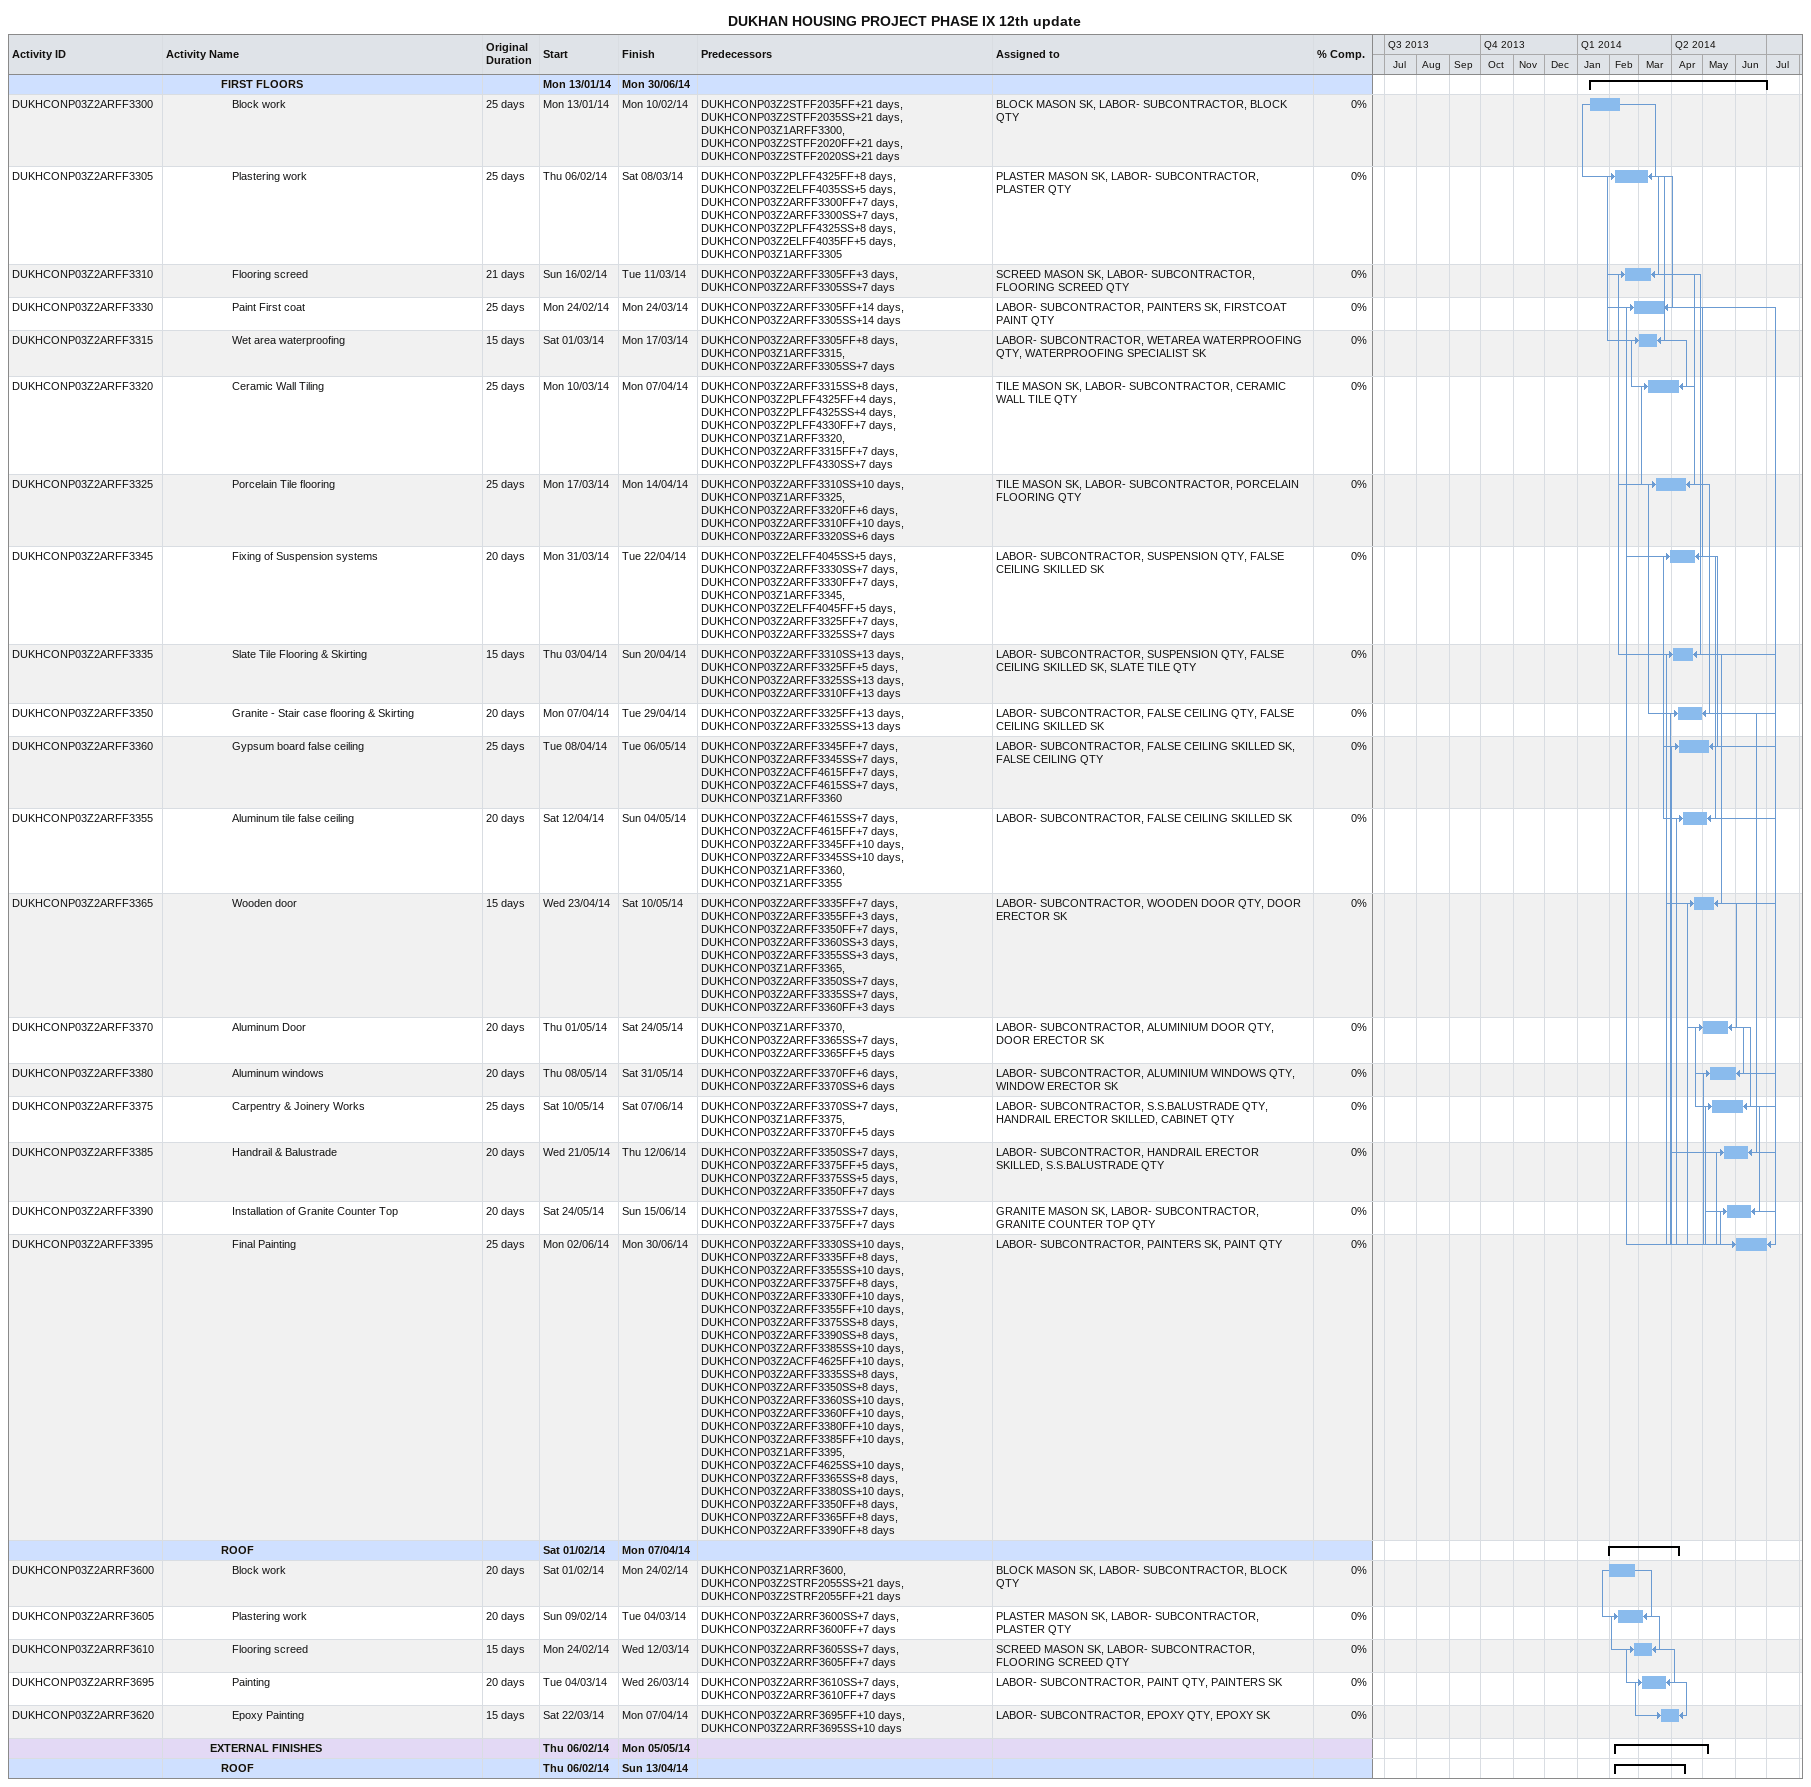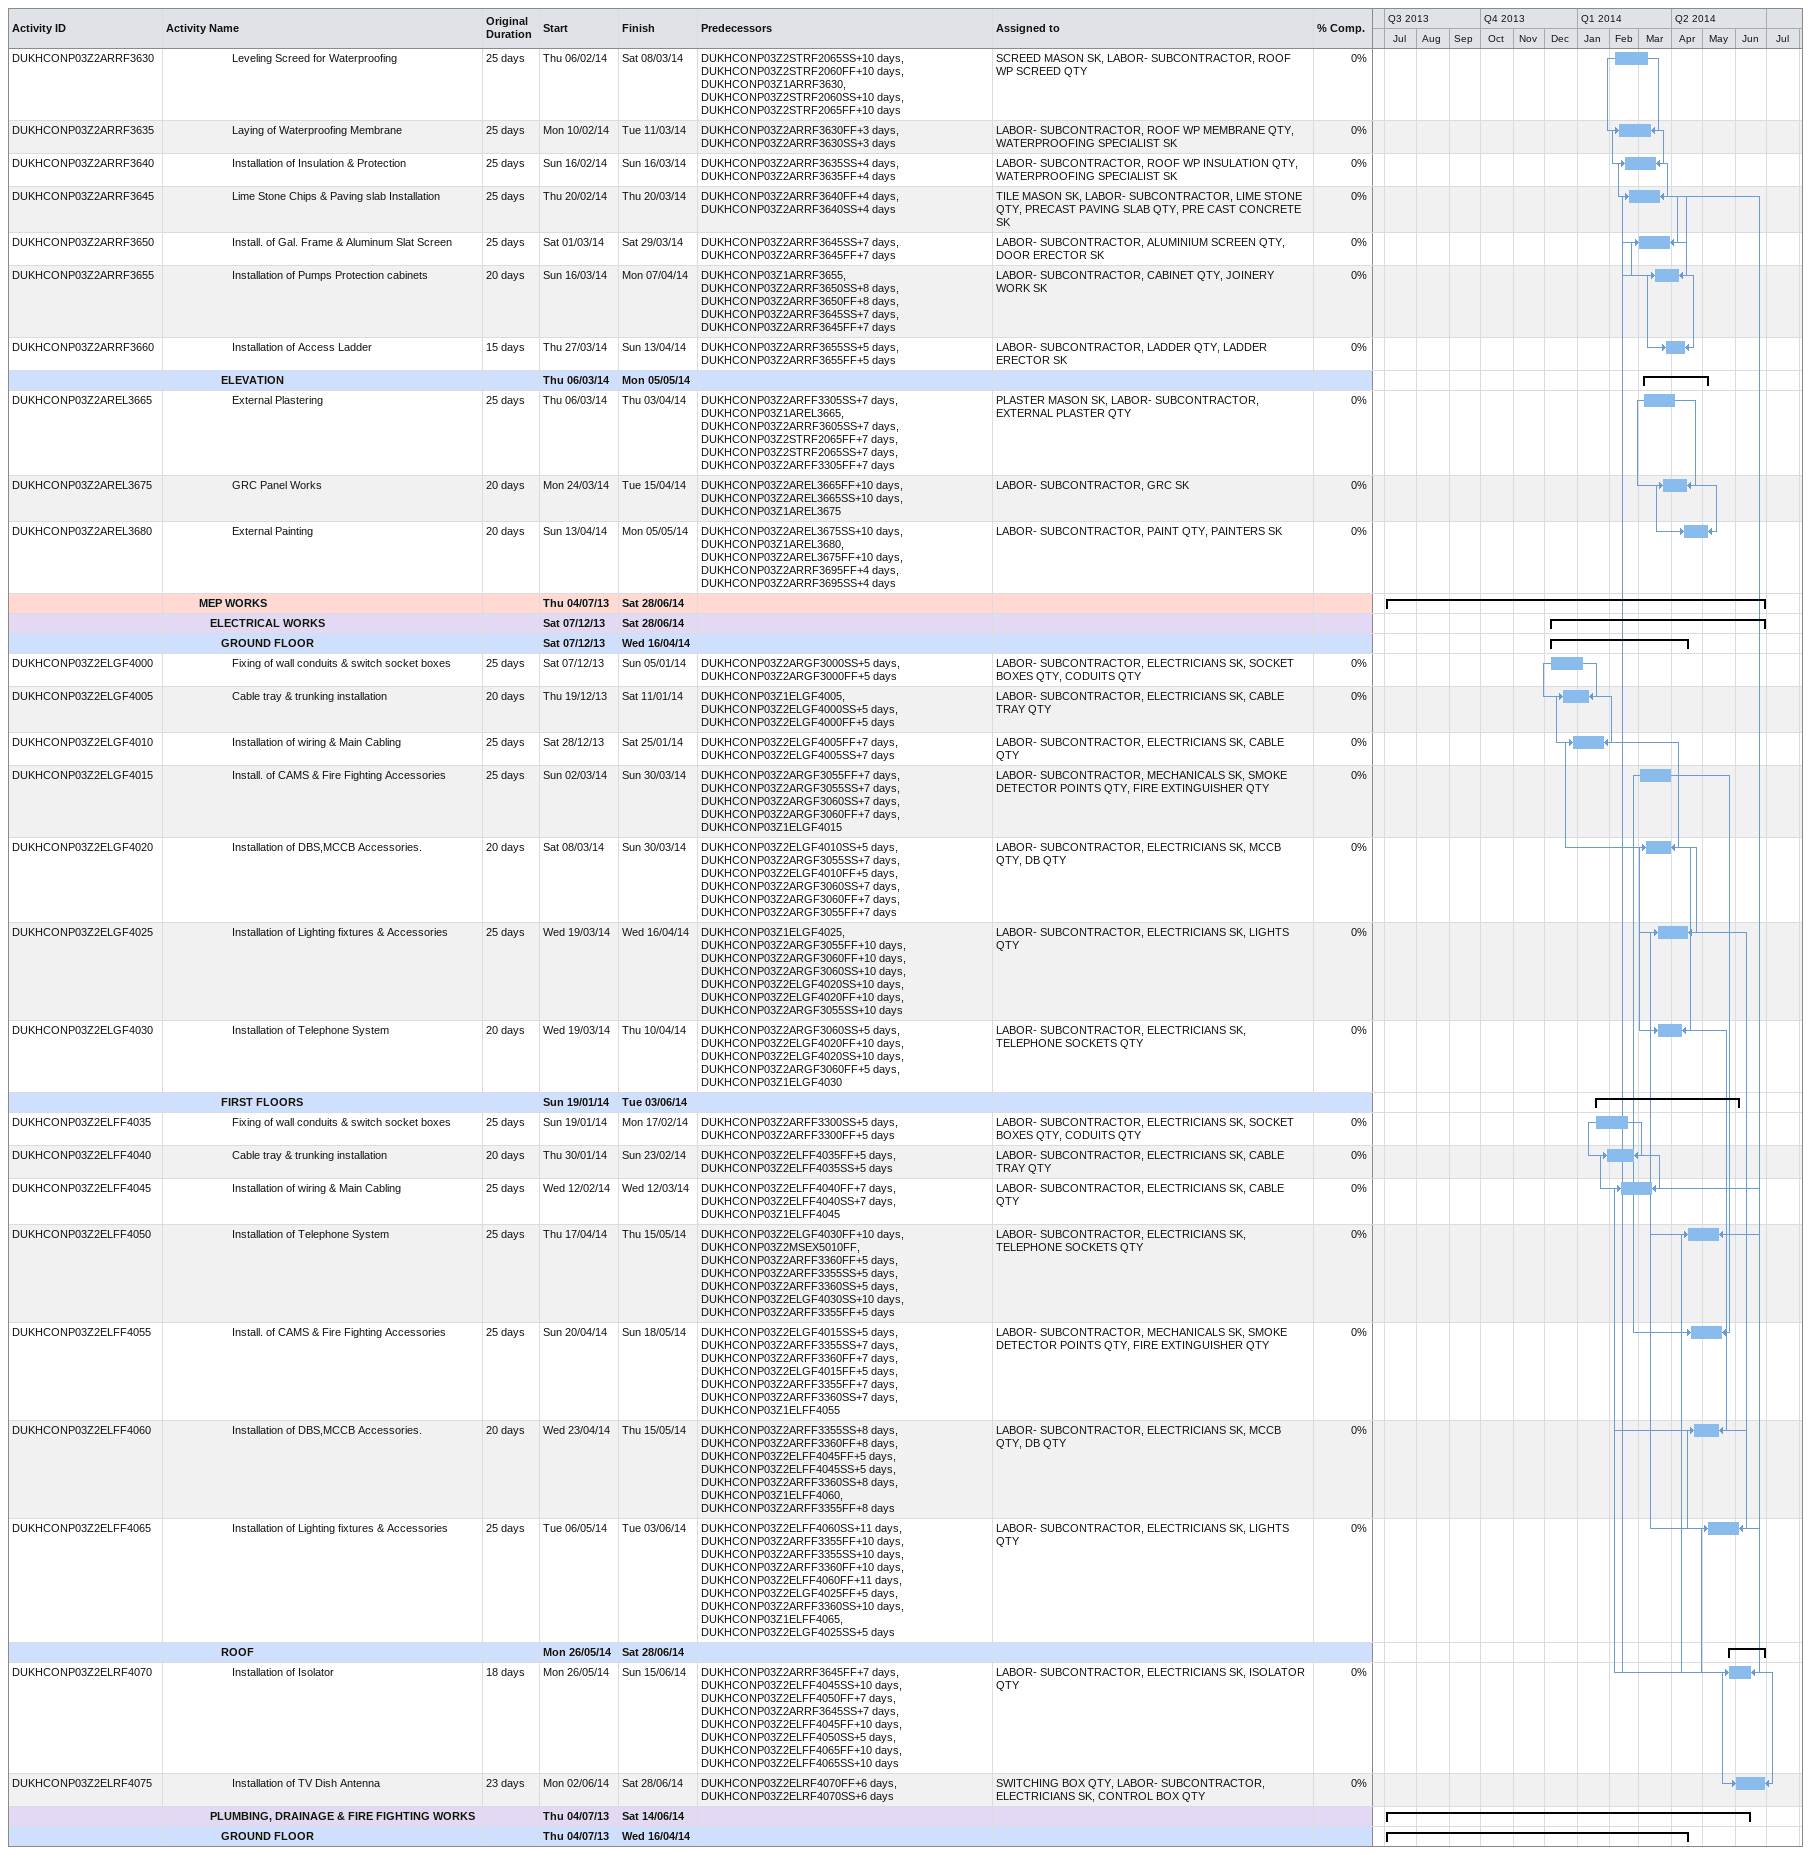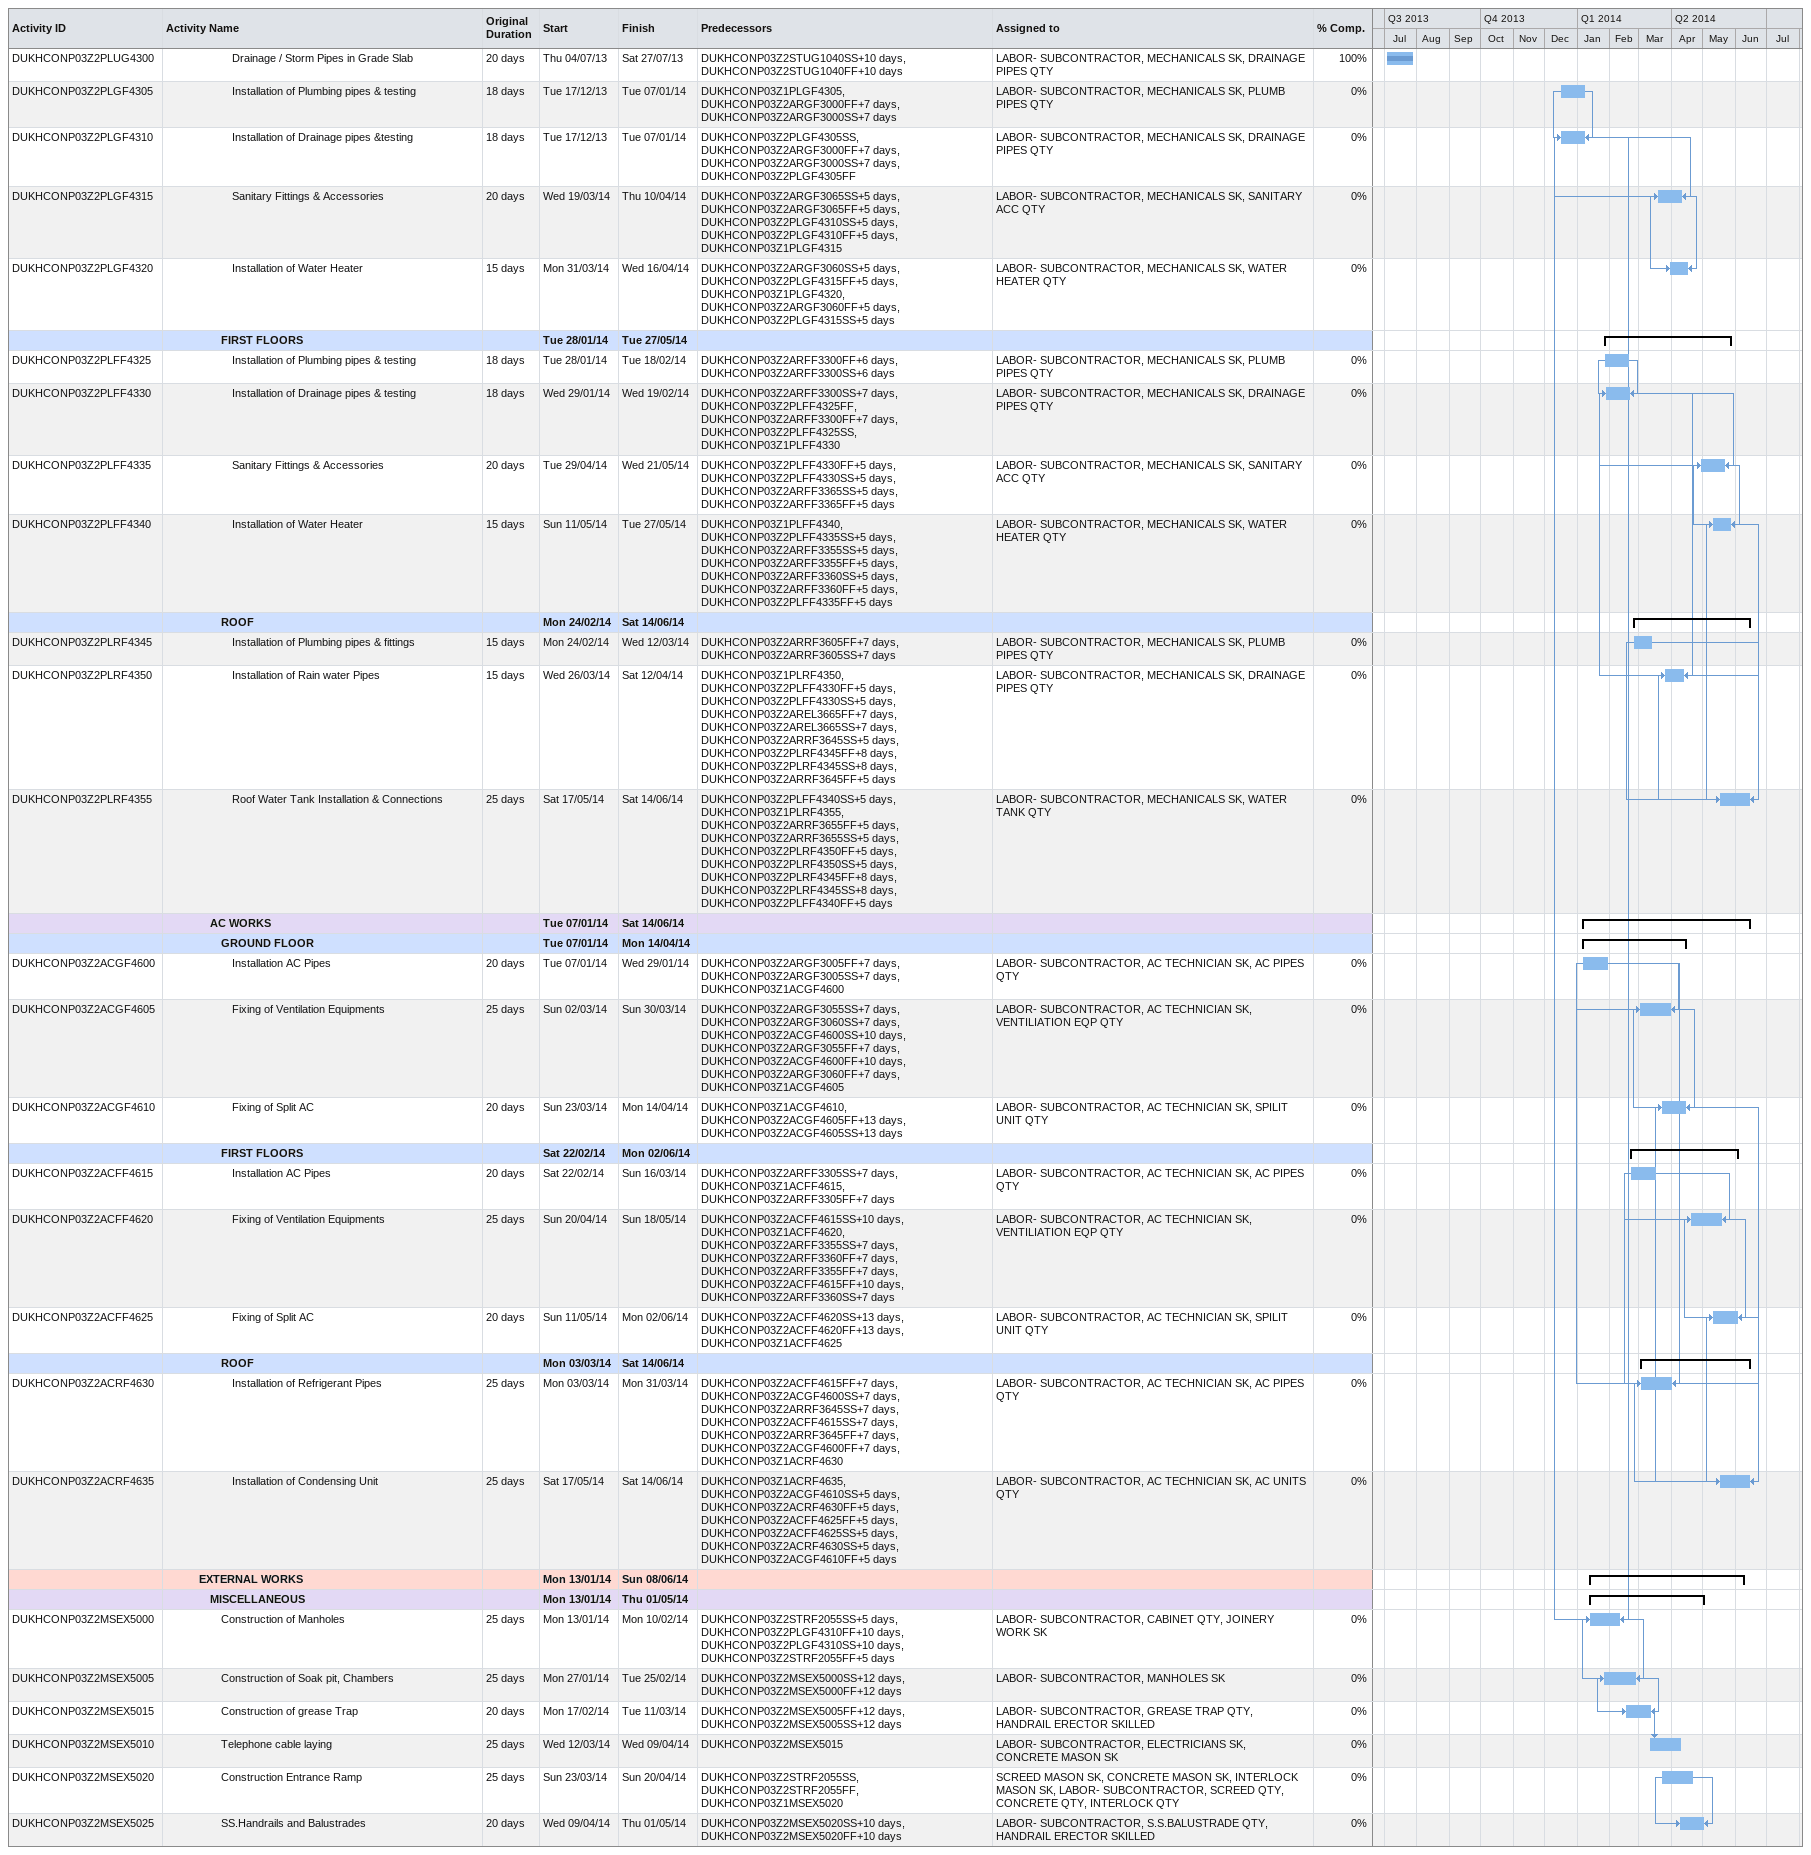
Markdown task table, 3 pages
DUKHAN HOUSING PROJECT PHASE IX 12th update

| ID | Level | Task | Original duration | Start | Finish | Predecessors | Resources | % complete |
|---|---|---|---|---|---|---|---|---|
|  | 6 | **FIRST FLOORS** |  | 2014-01-13 | 2014-06-30 |  |  |  |
| DUKHCONP03Z2ARFF3300 | 7 | Block work | 25d | 2014-01-13 | 2014-02-10 | DUKHCONP03Z2STFF2035FF+21d, DUKHCONP03Z2STFF2035SS+21d, DUKHCONP03Z1ARFF3300, DUKHCONP03Z2STFF2020FF+21d, DUKHCONP03Z2STFF2020SS+21d | BLOCK MASON SK, LABOR- SUBCONTRACTOR, BLOCK QTY | 0 |
| DUKHCONP03Z2ARFF3305 | 7 | Plastering work | 25d | 2014-02-06 | 2014-03-08 | DUKHCONP03Z2PLFF4325FF+8d, DUKHCONP03Z2ELFF4035SS+5d, DUKHCONP03Z2ARFF3300FF+7d, DUKHCONP03Z2ARFF3300SS+7d, DUKHCONP03Z2PLFF4325SS+8d, DUKHCONP03Z2ELFF4035FF+5d, DUKHCONP03Z1ARFF3305 | PLASTER MASON SK, LABOR- SUBCONTRACTOR, PLASTER QTY | 0 |
| DUKHCONP03Z2ARFF3310 | 7 | Flooring screed | 21d | 2014-02-16 | 2014-03-11 | DUKHCONP03Z2ARFF3305FF+3d, DUKHCONP03Z2ARFF3305SS+7d | SCREED MASON SK, LABOR- SUBCONTRACTOR, FLOORING SCREED QTY | 0 |
| DUKHCONP03Z2ARFF3330 | 7 | Paint First coat | 25d | 2014-02-24 | 2014-03-24 | DUKHCONP03Z2ARFF3305FF+14d, DUKHCONP03Z2ARFF3305SS+14d | LABOR- SUBCONTRACTOR, PAINTERS SK, FIRSTCOAT PAINT QTY | 0 |
| DUKHCONP03Z2ARFF3315 | 7 | Wet area waterproofing | 15d | 2014-03-01 | 2014-03-17 | DUKHCONP03Z2ARFF3305FF+8d, DUKHCONP03Z1ARFF3315, DUKHCONP03Z2ARFF3305SS+7d | LABOR- SUBCONTRACTOR, WETAREA WATERPROOFING QTY, WATERPROOFING SPECIALIST SK | 0 |
| DUKHCONP03Z2ARFF3320 | 7 | Ceramic Wall Tiling | 25d | 2014-03-10 | 2014-04-07 | DUKHCONP03Z2ARFF3315SS+8d, DUKHCONP03Z2PLFF4325FF+4d, DUKHCONP03Z2PLFF4325SS+4d, DUKHCONP03Z2PLFF4330FF+7d, DUKHCONP03Z1ARFF3320, DUKHCONP03Z2ARFF3315FF+7d, DUKHCONP03Z2PLFF4330SS+7d | TILE MASON SK, LABOR- SUBCONTRACTOR, CERAMIC WALL TILE QTY | 0 |
| DUKHCONP03Z2ARFF3325 | 7 | Porcelain Tile flooring | 25d | 2014-03-17 | 2014-04-14 | DUKHCONP03Z2ARFF3310SS+10d, DUKHCONP03Z1ARFF3325, DUKHCONP03Z2ARFF3320FF+6d, DUKHCONP03Z2ARFF3310FF+10d, DUKHCONP03Z2ARFF3320SS+6d | TILE MASON SK, LABOR- SUBCONTRACTOR, PORCELAIN FLOORING QTY | 0 |
| DUKHCONP03Z2ARFF3345 | 7 | Fixing of Suspension systems | 20d | 2014-03-31 | 2014-04-22 | DUKHCONP03Z2ELFF4045SS+5d, DUKHCONP03Z2ARFF3330SS+7d, DUKHCONP03Z2ARFF3330FF+7d, DUKHCONP03Z1ARFF3345, DUKHCONP03Z2ELFF4045FF+5d, DUKHCONP03Z2ARFF3325FF+7d, DUKHCONP03Z2ARFF3325SS+7d | LABOR- SUBCONTRACTOR, SUSPENSION QTY, FALSE CEILING SKILLED SK | 0 |
| DUKHCONP03Z2ARFF3335 | 7 | Slate Tile Flooring & Skirting | 15d | 2014-04-03 | 2014-04-20 | DUKHCONP03Z2ARFF3310SS+13d, DUKHCONP03Z2ARFF3325FF+5d, DUKHCONP03Z2ARFF3325SS+13d, DUKHCONP03Z2ARFF3310FF+13d | LABOR- SUBCONTRACTOR, SUSPENSION QTY, FALSE CEILING SKILLED SK, SLATE TILE QTY | 0 |
| DUKHCONP03Z2ARFF3350 | 7 | Granite - Stair case flooring & Skirting | 20d | 2014-04-07 | 2014-04-29 | DUKHCONP03Z2ARFF3325FF+13d, DUKHCONP03Z2ARFF3325SS+13d | LABOR- SUBCONTRACTOR, FALSE CEILING QTY, FALSE CEILING SKILLED SK | 0 |
| DUKHCONP03Z2ARFF3360 | 7 | Gypsum board false ceiling | 25d | 2014-04-08 | 2014-05-06 | DUKHCONP03Z2ARFF3345FF+7d, DUKHCONP03Z2ARFF3345SS+7d, DUKHCONP03Z2ACFF4615FF+7d, DUKHCONP03Z2ACFF4615SS+7d, DUKHCONP03Z1ARFF3360 | LABOR- SUBCONTRACTOR, FALSE CEILING SKILLED SK, FALSE CEILING QTY | 0 |
| DUKHCONP03Z2ARFF3355 | 7 | Aluminum tile false ceiling | 20d | 2014-04-12 | 2014-05-04 | DUKHCONP03Z2ACFF4615SS+7d, DUKHCONP03Z2ACFF4615FF+7d, DUKHCONP03Z2ARFF3345FF+10d, DUKHCONP03Z2ARFF3345SS+10d, DUKHCONP03Z1ARFF3360, DUKHCONP03Z1ARFF3355 | LABOR- SUBCONTRACTOR, FALSE CEILING SKILLED SK | 0 |
| DUKHCONP03Z2ARFF3365 | 7 | Wooden door | 15d | 2014-04-23 | 2014-05-10 | DUKHCONP03Z2ARFF3335FF+7d, DUKHCONP03Z2ARFF3355FF+3d, DUKHCONP03Z2ARFF3350FF+7d, DUKHCONP03Z2ARFF3360SS+3d, DUKHCONP03Z2ARFF3355SS+3d, DUKHCONP03Z1ARFF3365, DUKHCONP03Z2ARFF3350SS+7d, DUKHCONP03Z2ARFF3335SS+7d, DUKHCONP03Z2ARFF3360FF+3d | LABOR- SUBCONTRACTOR, WOODEN DOOR QTY, DOOR ERECTOR SK | 0 |
| DUKHCONP03Z2ARFF3370 | 7 | Aluminum Door | 20d | 2014-05-01 | 2014-05-24 | DUKHCONP03Z1ARFF3370, DUKHCONP03Z2ARFF3365SS+7d, DUKHCONP03Z2ARFF3365FF+5d | LABOR- SUBCONTRACTOR, ALUMINIUM DOOR QTY, DOOR ERECTOR SK | 0 |
| DUKHCONP03Z2ARFF3380 | 7 | Aluminum windows | 20d | 2014-05-08 | 2014-05-31 | DUKHCONP03Z2ARFF3370FF+6d, DUKHCONP03Z2ARFF3370SS+6d | LABOR- SUBCONTRACTOR, ALUMINIUM WINDOWS QTY, WINDOW ERECTOR SK | 0 |
| DUKHCONP03Z2ARFF3375 | 7 | Carpentry & Joinery Works | 25d | 2014-05-10 | 2014-06-07 | DUKHCONP03Z2ARFF3370SS+7d, DUKHCONP03Z1ARFF3375, DUKHCONP03Z2ARFF3370FF+5d | LABOR- SUBCONTRACTOR, S.S.BALUSTRADE QTY, HANDRAIL ERECTOR SKILLED, CABINET QTY | 0 |
| DUKHCONP03Z2ARFF3385 | 7 | Handrail & Balustrade | 20d | 2014-05-21 | 2014-06-12 | DUKHCONP03Z2ARFF3350SS+7d, DUKHCONP03Z2ARFF3375FF+5d, DUKHCONP03Z2ARFF3375SS+5d, DUKHCONP03Z2ARFF3350FF+7d | LABOR- SUBCONTRACTOR, HANDRAIL ERECTOR SKILLED, S.S.BALUSTRADE QTY | 0 |
| DUKHCONP03Z2ARFF3390 | 7 | Installation of Granite Counter Top | 20d | 2014-05-24 | 2014-06-15 | DUKHCONP03Z2ARFF3375SS+7d, DUKHCONP03Z2ARFF3375FF+7d | GRANITE MASON SK, LABOR- SUBCONTRACTOR, GRANITE COUNTER TOP QTY | 0 |
| DUKHCONP03Z2ARFF3395 | 7 | Final Painting | 25d | 2014-06-02 | 2014-06-30 | DUKHCONP03Z2ARFF3330SS+10d, DUKHCONP03Z2ARFF3335FF+8d, DUKHCONP03Z2ARFF3355SS+10d, DUKHCONP03Z2ARFF3375FF+8d, DUKHCONP03Z2ARFF3330FF+10d, DUKHCONP03Z2ARFF3355FF+10d, DUKHCONP03Z2ARFF3375SS+8d, DUKHCONP03Z2ARFF3390SS+8d, DUKHCONP03Z2ARFF3385SS+10d, DUKHCONP03Z2ACFF4625FF+10d, DUKHCONP03Z2ARFF3335SS+8d, DUKHCONP03Z2ARFF3350SS+8d, DUKHCONP03Z2ARFF3360SS+10d, DUKHCONP03Z2ARFF3360FF+10d, DUKHCONP03Z2ARFF3380FF+10d, DUKHCONP03Z2ARFF3385FF+10d, DUKHCONP03Z1ARFF3395, DUKHCONP03Z2ACFF4625SS+10d, DUKHCONP03Z2ARFF3365SS+8d, DUKHCONP03Z2ARFF3380SS+10d, DUKHCONP03Z2ARFF3350FF+8d, DUKHCONP03Z2ARFF3365FF+8d, DUKHCONP03Z2ARFF3390FF+8d | LABOR- SUBCONTRACTOR, PAINTERS SK, PAINT QTY | 0 |
|  | 6 | **ROOF** |  | 2014-02-01 | 2014-04-07 |  |  |  |
| DUKHCONP03Z2ARRF3600 | 7 | Block work | 20d | 2014-02-01 | 2014-02-24 | DUKHCONP03Z1ARRF3600, DUKHCONP03Z2STRF2055SS+21d, DUKHCONP03Z2STRF2055FF+21d | BLOCK MASON SK, LABOR- SUBCONTRACTOR, BLOCK QTY | 0 |
| DUKHCONP03Z2ARRF3605 | 7 | Plastering work | 20d | 2014-02-09 | 2014-03-04 | DUKHCONP03Z2ARRF3600SS+7d, DUKHCONP03Z2ARRF3600FF+7d | PLASTER MASON SK, LABOR- SUBCONTRACTOR, PLASTER QTY | 0 |
| DUKHCONP03Z2ARRF3610 | 7 | Flooring screed | 15d | 2014-02-24 | 2014-03-12 | DUKHCONP03Z2ARRF3605SS+7d, DUKHCONP03Z2ARRF3605FF+7d | SCREED MASON SK, LABOR- SUBCONTRACTOR, FLOORING SCREED QTY | 0 |
| DUKHCONP03Z2ARRF3695 | 7 | Painting | 20d | 2014-03-04 | 2014-03-26 | DUKHCONP03Z2ARRF3610SS+7d, DUKHCONP03Z2ARRF3610FF+7d | LABOR- SUBCONTRACTOR, PAINT QTY, PAINTERS SK | 0 |
| DUKHCONP03Z2ARRF3620 | 7 | Epoxy Painting | 15d | 2014-03-22 | 2014-04-07 | DUKHCONP03Z2ARRF3695FF+10d, DUKHCONP03Z2ARRF3695SS+10d | LABOR- SUBCONTRACTOR, EPOXY QTY, EPOXY SK | 0 |
|  | 5 | **EXTERNAL FINISHES** |  | 2014-02-06 | 2014-05-05 |  |  |  |
|  | 6 | **ROOF** |  | 2014-02-06 | 2014-04-13 |  |  |  |
| DUKHCONP03Z2ARRF3630 | 7 | Leveling Screed for Waterproofing | 25d | 2014-02-06 | 2014-03-08 | DUKHCONP03Z2STRF2065SS+10d, DUKHCONP03Z2STRF2060FF+10d, DUKHCONP03Z1ARRF3630, DUKHCONP03Z2STRF2060SS+10d, DUKHCONP03Z2STRF2065FF+10d | SCREED MASON SK, LABOR- SUBCONTRACTOR, ROOF WP SCREED QTY | 0 |
| DUKHCONP03Z2ARRF3635 | 7 | Laying of Waterproofing Membrane | 25d | 2014-02-10 | 2014-03-11 | DUKHCONP03Z2ARRF3630FF+3d, DUKHCONP03Z2ARRF3630SS+3d | LABOR- SUBCONTRACTOR, ROOF WP MEMBRANE QTY, WATERPROOFING SPECIALIST SK | 0 |
| DUKHCONP03Z2ARRF3640 | 7 | Installation of Insulation & Protection | 25d | 2014-02-16 | 2014-03-16 | DUKHCONP03Z2ARRF3635SS+4d, DUKHCONP03Z2ARRF3635FF+4d | LABOR- SUBCONTRACTOR, ROOF WP INSULATION QTY, WATERPROOFING SPECIALIST SK | 0 |
| DUKHCONP03Z2ARRF3645 | 7 | Lime Stone Chips & Paving slab Installation | 25d | 2014-02-20 | 2014-03-20 | DUKHCONP03Z2ARRF3640FF+4d, DUKHCONP03Z2ARRF3640SS+4d | TILE MASON SK, LABOR- SUBCONTRACTOR, LIME STONE QTY, PRECAST PAVING SLAB QTY, PRE CAST CONCRETE SK | 0 |
| DUKHCONP03Z2ARRF3650 | 7 | Install. of Gal. Frame & Aluminum Slat Screen | 25d | 2014-03-01 | 2014-03-29 | DUKHCONP03Z2ARRF3645SS+7d, DUKHCONP03Z2ARRF3645FF+7d | LABOR- SUBCONTRACTOR, ALUMINIUM SCREEN QTY, DOOR ERECTOR SK | 0 |
| DUKHCONP03Z2ARRF3655 | 7 | Installation of Pumps Protection cabinets | 20d | 2014-03-16 | 2014-04-07 | DUKHCONP03Z1ARRF3655, DUKHCONP03Z2ARRF3650SS+8d, DUKHCONP03Z2ARRF3650FF+8d, DUKHCONP03Z2ARRF3645SS+7d, DUKHCONP03Z2ARRF3645FF+7d | LABOR- SUBCONTRACTOR, CABINET QTY, JOINERY WORK SK | 0 |
| DUKHCONP03Z2ARRF3660 | 7 | Installation of Access Ladder | 15d | 2014-03-27 | 2014-04-13 | DUKHCONP03Z2ARRF3655SS+5d, DUKHCONP03Z2ARRF3655FF+5d | LABOR- SUBCONTRACTOR, LADDER QTY, LADDER ERECTOR SK | 0 |
|  | 6 | **ELEVATION** |  | 2014-03-06 | 2014-05-05 |  |  |  |
| DUKHCONP03Z2AREL3665 | 7 | External Plastering | 25d | 2014-03-06 | 2014-04-03 | DUKHCONP03Z2ARFF3305SS+7d, DUKHCONP03Z1AREL3665, DUKHCONP03Z2ARRF3605SS+7d, DUKHCONP03Z2STRF2065FF+7d, DUKHCONP03Z2STRF2065SS+7d, DUKHCONP03Z2ARFF3305FF+7d | PLASTER MASON SK, LABOR- SUBCONTRACTOR, EXTERNAL PLASTER QTY | 0 |
| DUKHCONP03Z2AREL3675 | 7 | GRC Panel Works | 20d | 2014-03-24 | 2014-04-15 | DUKHCONP03Z2AREL3665FF+10d, DUKHCONP03Z2AREL3665SS+10d, DUKHCONP03Z1AREL3675 | LABOR- SUBCONTRACTOR, GRC SK | 0 |
| DUKHCONP03Z2AREL3680 | 7 | External Painting | 20d | 2014-04-13 | 2014-05-05 | DUKHCONP03Z2AREL3675SS+10d, DUKHCONP03Z1AREL3680, DUKHCONP03Z2AREL3675FF+10d, DUKHCONP03Z2ARRF3695FF+4d, DUKHCONP03Z2ARRF3695SS+4d | LABOR- SUBCONTRACTOR, PAINT QTY, PAINTERS SK | 0 |
|  | 4 | **MEP WORKS** |  | 2013-07-04 | 2014-06-28 |  |  |  |
|  | 5 | **ELECTRICAL WORKS** |  | 2013-12-07 | 2014-06-28 |  |  |  |
|  | 6 | **GROUND FLOOR** |  | 2013-12-07 | 2014-04-16 |  |  |  |
| DUKHCONP03Z2ELGF4000 | 7 | Fixing of wall conduits & switch socket boxes | 25d | 2013-12-07 | 2014-01-05 | DUKHCONP03Z2ARGF3000SS+5d, DUKHCONP03Z2ARGF3000FF+5d | LABOR- SUBCONTRACTOR, ELECTRICIANS SK, SOCKET BOXES QTY, CODUITS QTY | 0 |
| DUKHCONP03Z2ELGF4005 | 7 | Cable tray & trunking installation | 20d | 2013-12-19 | 2014-01-11 | DUKHCONP03Z1ELGF4005, DUKHCONP03Z2ELGF4000SS+5d, DUKHCONP03Z2ELGF4000FF+5d | LABOR- SUBCONTRACTOR, ELECTRICIANS SK, CABLE TRAY QTY | 0 |
| DUKHCONP03Z2ELGF4010 | 7 | Installation of wiring & Main Cabling | 25d | 2013-12-28 | 2014-01-25 | DUKHCONP03Z2ELGF4005FF+7d, DUKHCONP03Z2ELGF4005SS+7d | LABOR- SUBCONTRACTOR, ELECTRICIANS SK, CABLE QTY | 0 |
| DUKHCONP03Z2ELGF4015 | 7 | Install. of CAMS & Fire Fighting Accessories | 25d | 2014-03-02 | 2014-03-30 | DUKHCONP03Z2ARGF3055FF+7d, DUKHCONP03Z2ARGF3055SS+7d, DUKHCONP03Z2ARGF3060SS+7d, DUKHCONP03Z2ARGF3060FF+7d, DUKHCONP03Z1ELGF4015 | LABOR- SUBCONTRACTOR, MECHANICALS SK, SMOKE DETECTOR POINTS QTY, FIRE EXTINGUISHER QTY | 0 |
| DUKHCONP03Z2ELGF4020 | 7 | Installation of DBS,MCCB Accessories. | 20d | 2014-03-08 | 2014-03-30 | DUKHCONP03Z2ELGF4010SS+5d, DUKHCONP03Z2ARGF3055SS+7d, DUKHCONP03Z2ELGF4010FF+5d, DUKHCONP03Z2ARGF3060SS+7d, DUKHCONP03Z2ARGF3060FF+7d, DUKHCONP03Z2ARGF3055FF+7d | LABOR- SUBCONTRACTOR, ELECTRICIANS SK, MCCB QTY, DB QTY | 0 |
| DUKHCONP03Z2ELGF4025 | 7 | Installation of Lighting fixtures & Accessories | 25d | 2014-03-19 | 2014-04-16 | DUKHCONP03Z1ELGF4025, DUKHCONP03Z2ARGF3055FF+10d, DUKHCONP03Z2ARGF3060FF+10d, DUKHCONP03Z2ARGF3060SS+10d, DUKHCONP03Z2ELGF4020SS+10d, DUKHCONP03Z2ELGF4020FF+10d, DUKHCONP03Z2ARGF3055SS+10d | LABOR- SUBCONTRACTOR, ELECTRICIANS SK, LIGHTS QTY | 0 |
| DUKHCONP03Z2ELGF4030 | 7 | Installation of Telephone System | 20d | 2014-03-19 | 2014-04-10 | DUKHCONP03Z2ARGF3060SS+5d, DUKHCONP03Z2ELGF4020FF+10d, DUKHCONP03Z2ELGF4020SS+10d, DUKHCONP03Z2ARGF3060FF+5d, DUKHCONP03Z1ELGF4030 | LABOR- SUBCONTRACTOR, ELECTRICIANS SK, TELEPHONE SOCKETS QTY | 0 |
|  | 6 | **FIRST FLOORS** |  | 2014-01-19 | 2014-06-03 |  |  |  |
| DUKHCONP03Z2ELFF4035 | 7 | Fixing of wall conduits & switch socket boxes | 25d | 2014-01-19 | 2014-02-17 | DUKHCONP03Z2ARFF3300SS+5d, DUKHCONP03Z2ARFF3300FF+5d | LABOR- SUBCONTRACTOR, ELECTRICIANS SK, SOCKET BOXES QTY, CODUITS QTY | 0 |
| DUKHCONP03Z2ELFF4040 | 7 | Cable tray & trunking installation | 20d | 2014-01-30 | 2014-02-23 | DUKHCONP03Z2ELFF4035FF+5d, DUKHCONP03Z2ELFF4035SS+5d | LABOR- SUBCONTRACTOR, ELECTRICIANS SK, CABLE TRAY QTY | 0 |
| DUKHCONP03Z2ELFF4045 | 7 | Installation of wiring & Main Cabling | 25d | 2014-02-12 | 2014-03-12 | DUKHCONP03Z2ELFF4040FF+7d, DUKHCONP03Z2ELFF4040SS+7d, DUKHCONP03Z1ELFF4045 | LABOR- SUBCONTRACTOR, ELECTRICIANS SK, CABLE QTY | 0 |
| DUKHCONP03Z2ELFF4050 | 7 | Installation of Telephone System | 25d | 2014-04-17 | 2014-05-15 | DUKHCONP03Z2ELGF4030FF+10d, DUKHCONP03Z2MSEX5010FF, DUKHCONP03Z2ARFF3360FF+5d, DUKHCONP03Z2ARFF3355SS+5d, DUKHCONP03Z2ARFF3360SS+5d, DUKHCONP03Z2ELGF4030SS+10d, DUKHCONP03Z2ARFF3355FF+5d | LABOR- SUBCONTRACTOR, ELECTRICIANS SK, TELEPHONE SOCKETS QTY | 0 |
| DUKHCONP03Z2ELFF4055 | 7 | Install. of CAMS & Fire Fighting Accessories | 25d | 2014-04-20 | 2014-05-18 | DUKHCONP03Z2ELGF4015SS+5d, DUKHCONP03Z2ARFF3355SS+7d, DUKHCONP03Z2ARFF3360FF+7d, DUKHCONP03Z2ELGF4015FF+5d, DUKHCONP03Z2ARFF3355FF+7d, DUKHCONP03Z2ARFF3360SS+7d, DUKHCONP03Z1ELFF4055 | LABOR- SUBCONTRACTOR, MECHANICALS SK, SMOKE DETECTOR POINTS QTY, FIRE EXTINGUISHER QTY | 0 |
| DUKHCONP03Z2ELFF4060 | 7 | Installation of DBS,MCCB Accessories. | 20d | 2014-04-23 | 2014-05-15 | DUKHCONP03Z2ARFF3355SS+8d, DUKHCONP03Z2ARFF3360FF+8d, DUKHCONP03Z2ELFF4045FF+5d, DUKHCONP03Z2ELFF4045SS+5d, DUKHCONP03Z2ARFF3360SS+8d, DUKHCONP03Z1ELFF4060, DUKHCONP03Z2ARFF3355FF+8d | LABOR- SUBCONTRACTOR, ELECTRICIANS SK, MCCB QTY, DB QTY | 0 |
| DUKHCONP03Z2ELFF4065 | 7 | Installation of Lighting fixtures & Accessories | 25d | 2014-05-06 | 2014-06-03 | DUKHCONP03Z2ELFF4060SS+11d, DUKHCONP03Z2ARFF3355FF+10d, DUKHCONP03Z2ARFF3355SS+10d, DUKHCONP03Z2ARFF3360FF+10d, DUKHCONP03Z2ELFF4060FF+11d, DUKHCONP03Z2ELGF4025FF+5d, DUKHCONP03Z2ARFF3360SS+10d, DUKHCONP03Z1ELFF4065, DUKHCONP03Z2ELGF4025SS+5d | LABOR- SUBCONTRACTOR, ELECTRICIANS SK, LIGHTS QTY | 0 |
|  | 6 | **ROOF** |  | 2014-05-26 | 2014-06-28 |  |  |  |
| DUKHCONP03Z2ELRF4070 | 7 | Installation of Isolator | 18d | 2014-05-26 | 2014-06-15 | DUKHCONP03Z2ARRF3645FF+7d, DUKHCONP03Z2ELFF4045SS+10d, DUKHCONP03Z2ELFF4050FF+7d, DUKHCONP03Z2ARRF3645SS+7d, DUKHCONP03Z2ELFF4045FF+10d, DUKHCONP03Z2ELFF4050SS+5d, DUKHCONP03Z2ELFF4065FF+10d, DUKHCONP03Z2ELFF4065SS+10d | LABOR- SUBCONTRACTOR, ELECTRICIANS SK, ISOLATOR QTY | 0 |
| DUKHCONP03Z2ELRF4075 | 7 | Installation of TV Dish Antenna | 23d | 2014-06-02 | 2014-06-28 | DUKHCONP03Z2ELRF4070FF+6d, DUKHCONP03Z2ELRF4070SS+6d | SWITCHING BOX QTY, LABOR- SUBCONTRACTOR, ELECTRICIANS SK, CONTROL BOX QTY | 0 |
|  | 5 | **PLUMBING, DRAINAGE & FIRE FIGHTING WORKS** |  | 2013-07-04 | 2014-06-14 |  |  |  |
|  | 6 | **GROUND FLOOR** |  | 2013-07-04 | 2014-04-16 |  |  |  |
| DUKHCONP03Z2PLUG4300 | 7 | Drainage / Storm Pipes in Grade Slab | 20d | 2013-07-04 | 2013-07-27 | DUKHCONP03Z2STUG1040SS+10d, DUKHCONP03Z2STUG1040FF+10d | LABOR- SUBCONTRACTOR, MECHANICALS SK, DRAINAGE PIPES QTY | 100 |
| DUKHCONP03Z2PLGF4305 | 7 | Installation of Plumbing pipes & testing | 18d | 2013-12-17 | 2014-01-07 | DUKHCONP03Z1PLGF4305, DUKHCONP03Z2ARGF3000FF+7d, DUKHCONP03Z2ARGF3000SS+7d | LABOR- SUBCONTRACTOR, MECHANICALS SK, PLUMB PIPES QTY | 0 |
| DUKHCONP03Z2PLGF4310 | 7 | Installation of Drainage pipes &testing | 18d | 2013-12-17 | 2014-01-07 | DUKHCONP03Z2PLGF4305SS, DUKHCONP03Z2ARGF3000FF+7d, DUKHCONP03Z2ARGF3000SS+7d, DUKHCONP03Z2PLGF4305FF | LABOR- SUBCONTRACTOR, MECHANICALS SK, DRAINAGE PIPES QTY | 0 |
| DUKHCONP03Z2PLGF4315 | 7 | Sanitary Fittings & Accessories | 20d | 2014-03-19 | 2014-04-10 | DUKHCONP03Z2ARGF3065SS+5d, DUKHCONP03Z2ARGF3065FF+5d, DUKHCONP03Z2PLGF4310SS+5d, DUKHCONP03Z2PLGF4310FF+5d, DUKHCONP03Z1PLGF4315 | LABOR- SUBCONTRACTOR, MECHANICALS SK, SANITARY ACC QTY | 0 |
| DUKHCONP03Z2PLGF4320 | 7 | Installation of Water Heater | 15d | 2014-03-31 | 2014-04-16 | DUKHCONP03Z2ARGF3060SS+5d, DUKHCONP03Z2PLGF4315FF+5d, DUKHCONP03Z1PLGF4320, DUKHCONP03Z2ARGF3060FF+5d, DUKHCONP03Z2PLGF4315SS+5d | LABOR- SUBCONTRACTOR, MECHANICALS SK, WATER HEATER QTY | 0 |
|  | 6 | **FIRST FLOORS** |  | 2014-01-28 | 2014-05-27 |  |  |  |
| DUKHCONP03Z2PLFF4325 | 7 | Installation of Plumbing pipes & testing | 18d | 2014-01-28 | 2014-02-18 | DUKHCONP03Z2ARFF3300FF+6d, DUKHCONP03Z2ARFF3300SS+6d | LABOR- SUBCONTRACTOR, MECHANICALS SK, PLUMB PIPES QTY | 0 |
| DUKHCONP03Z2PLFF4330 | 7 | Installation of Drainage pipes & testing | 18d | 2014-01-29 | 2014-02-19 | DUKHCONP03Z2ARFF3300SS+7d, DUKHCONP03Z2PLFF4325FF, DUKHCONP03Z2ARFF3300FF+7d, DUKHCONP03Z2PLFF4325SS, DUKHCONP03Z1PLFF4330 | LABOR- SUBCONTRACTOR, MECHANICALS SK, DRAINAGE PIPES QTY | 0 |
| DUKHCONP03Z2PLFF4335 | 7 | Sanitary Fittings & Accessories | 20d | 2014-04-29 | 2014-05-21 | DUKHCONP03Z2PLFF4330FF+5d, DUKHCONP03Z2PLFF4330SS+5d, DUKHCONP03Z2ARFF3365SS+5d, DUKHCONP03Z2ARFF3365FF+5d | LABOR- SUBCONTRACTOR, MECHANICALS SK, SANITARY ACC QTY | 0 |
| DUKHCONP03Z2PLFF4340 | 7 | Installation of Water Heater | 15d | 2014-05-11 | 2014-05-27 | DUKHCONP03Z1PLFF4340, DUKHCONP03Z2PLFF4335SS+5d, DUKHCONP03Z2ARFF3355SS+5d, DUKHCONP03Z2ARFF3355FF+5d, DUKHCONP03Z2ARFF3360SS+5d, DUKHCONP03Z2ARFF3360FF+5d, DUKHCONP03Z2PLFF4335FF+5d | LABOR- SUBCONTRACTOR, MECHANICALS SK, WATER HEATER QTY | 0 |
|  | 6 | **ROOF** |  | 2014-02-24 | 2014-06-14 |  |  |  |
| DUKHCONP03Z2PLRF4345 | 7 | Installation of Plumbing pipes & fittings | 15d | 2014-02-24 | 2014-03-12 | DUKHCONP03Z2ARRF3605FF+7d, DUKHCONP03Z2ARRF3605SS+7d | LABOR- SUBCONTRACTOR, MECHANICALS SK, PLUMB PIPES QTY | 0 |
| DUKHCONP03Z2PLRF4350 | 7 | Installation of Rain water Pipes | 15d | 2014-03-26 | 2014-04-12 | DUKHCONP03Z1PLRF4350, DUKHCONP03Z2PLFF4330FF+5d, DUKHCONP03Z2PLFF4330SS+5d, DUKHCONP03Z2AREL3665FF+7d, DUKHCONP03Z2AREL3665SS+7d, DUKHCONP03Z2ARRF3645SS+5d, DUKHCONP03Z2PLRF4345FF+8d, DUKHCONP03Z2PLRF4345SS+8d, DUKHCONP03Z2ARRF3645FF+5d | LABOR- SUBCONTRACTOR, MECHANICALS SK, DRAINAGE PIPES QTY | 0 |
| DUKHCONP03Z2PLRF4355 | 7 | Roof Water Tank Installation & Connections | 25d | 2014-05-17 | 2014-06-14 | DUKHCONP03Z2PLFF4340SS+5d, DUKHCONP03Z1PLRF4355, DUKHCONP03Z2ARRF3655FF+5d, DUKHCONP03Z2ARRF3655SS+5d, DUKHCONP03Z2PLRF4350FF+5d, DUKHCONP03Z2PLRF4350SS+5d, DUKHCONP03Z2PLRF4345FF+8d, DUKHCONP03Z2PLRF4345SS+8d, DUKHCONP03Z2PLFF4340FF+5d | LABOR- SUBCONTRACTOR, MECHANICALS SK, WATER TANK QTY | 0 |
|  | 5 | **AC WORKS** |  | 2014-01-07 | 2014-06-14 |  |  |  |
|  | 6 | **GROUND FLOOR** |  | 2014-01-07 | 2014-04-14 |  |  |  |
| DUKHCONP03Z2ACGF4600 | 7 | Installation AC Pipes | 20d | 2014-01-07 | 2014-01-29 | DUKHCONP03Z2ARGF3005FF+7d, DUKHCONP03Z2ARGF3005SS+7d, DUKHCONP03Z1ACGF4600 | LABOR- SUBCONTRACTOR, AC TECHNICIAN SK, AC PIPES QTY | 0 |
| DUKHCONP03Z2ACGF4605 | 7 | Fixing of Ventilation Equipments | 25d | 2014-03-02 | 2014-03-30 | DUKHCONP03Z2ARGF3055SS+7d, DUKHCONP03Z2ARGF3060SS+7d, DUKHCONP03Z2ACGF4600SS+10d, DUKHCONP03Z2ARGF3055FF+7d, DUKHCONP03Z2ACGF4600FF+10d, DUKHCONP03Z2ARGF3060FF+7d, DUKHCONP03Z1ACGF4605 | LABOR- SUBCONTRACTOR, AC TECHNICIAN SK, VENTILIATION EQP QTY | 0 |
| DUKHCONP03Z2ACGF4610 | 7 | Fixing of Split AC | 20d | 2014-03-23 | 2014-04-14 | DUKHCONP03Z1ACGF4610, DUKHCONP03Z2ACGF4605FF+13d, DUKHCONP03Z2ACGF4605SS+13d | LABOR- SUBCONTRACTOR, AC TECHNICIAN SK, SPILIT UNIT QTY | 0 |
|  | 6 | **FIRST FLOORS** |  | 2014-02-22 | 2014-06-02 |  |  |  |
| DUKHCONP03Z2ACFF4615 | 7 | Installation AC Pipes | 20d | 2014-02-22 | 2014-03-16 | DUKHCONP03Z2ARFF3305SS+7d, DUKHCONP03Z1ACFF4615, DUKHCONP03Z2ARFF3305FF+7d | LABOR- SUBCONTRACTOR, AC TECHNICIAN SK, AC PIPES QTY | 0 |
| DUKHCONP03Z2ACFF4620 | 7 | Fixing of Ventilation Equipments | 25d | 2014-04-20 | 2014-05-18 | DUKHCONP03Z2ACFF4615SS+10d, DUKHCONP03Z1ACFF4620, DUKHCONP03Z2ARFF3355SS+7d, DUKHCONP03Z2ARFF3360FF+7d, DUKHCONP03Z2ARFF3355FF+7d, DUKHCONP03Z2ACFF4615FF+10d, DUKHCONP03Z2ARFF3360SS+7d | LABOR- SUBCONTRACTOR, AC TECHNICIAN SK, VENTILIATION EQP QTY | 0 |
| DUKHCONP03Z2ACFF4625 | 7 | Fixing of Split AC | 20d | 2014-05-11 | 2014-06-02 | DUKHCONP03Z2ACFF4620SS+13d, DUKHCONP03Z2ACFF4620FF+13d, DUKHCONP03Z1ACFF4625 | LABOR- SUBCONTRACTOR, AC TECHNICIAN SK, SPILIT UNIT QTY | 0 |
|  | 6 | **ROOF** |  | 2014-03-03 | 2014-06-14 |  |  |  |
| DUKHCONP03Z2ACRF4630 | 7 | Installation of Refrigerant Pipes | 25d | 2014-03-03 | 2014-03-31 | DUKHCONP03Z2ACFF4615FF+7d, DUKHCONP03Z2ACGF4600SS+7d, DUKHCONP03Z2ARRF3645SS+7d, DUKHCONP03Z2ACFF4615SS+7d, DUKHCONP03Z2ARRF3645FF+7d, DUKHCONP03Z2ACGF4600FF+7d, DUKHCONP03Z1ACRF4630 | LABOR- SUBCONTRACTOR, AC TECHNICIAN SK, AC PIPES QTY | 0 |
| DUKHCONP03Z2ACRF4635 | 7 | Installation of Condensing Unit | 25d | 2014-05-17 | 2014-06-14 | DUKHCONP03Z1ACRF4635, DUKHCONP03Z2ACGF4610SS+5d, DUKHCONP03Z2ACRF4630FF+5d, DUKHCONP03Z2ACFF4625FF+5d, DUKHCONP03Z2ACFF4625SS+5d, DUKHCONP03Z2ACRF4630SS+5d, DUKHCONP03Z2ACGF4610FF+5d | LABOR- SUBCONTRACTOR, AC TECHNICIAN SK, AC UNITS QTY | 0 |
|  | 4 | **EXTERNAL WORKS** |  | 2014-01-13 | 2014-06-08 |  |  |  |
|  | 5 | **MISCELLANEOUS** |  | 2014-01-13 | 2014-05-01 |  |  |  |
| DUKHCONP03Z2MSEX5000 | 6 | Construction of Manholes | 25d | 2014-01-13 | 2014-02-10 | DUKHCONP03Z2STRF2055SS+5d, DUKHCONP03Z2PLGF4310FF+10d, DUKHCONP03Z2PLGF4310SS+10d, DUKHCONP03Z2STRF2055FF+5d | LABOR- SUBCONTRACTOR, CABINET QTY, JOINERY WORK SK | 0 |
| DUKHCONP03Z2MSEX5005 | 6 | Construction of Soak pit, Chambers | 25d | 2014-01-27 | 2014-02-25 | DUKHCONP03Z2MSEX5000SS+12d, DUKHCONP03Z2MSEX5000FF+12d | LABOR- SUBCONTRACTOR, MANHOLES SK | 0 |
| DUKHCONP03Z2MSEX5015 | 6 | Construction of grease Trap | 20d | 2014-02-17 | 2014-03-11 | DUKHCONP03Z2MSEX5005FF+12d, DUKHCONP03Z2MSEX5005SS+12d | LABOR- SUBCONTRACTOR, GREASE TRAP QTY, HANDRAIL ERECTOR SKILLED | 0 |
| DUKHCONP03Z2MSEX5010 | 6 | Telephone cable laying | 25d | 2014-03-12 | 2014-04-09 | DUKHCONP03Z2MSEX5015 | LABOR- SUBCONTRACTOR, ELECTRICIANS SK, CONCRETE MASON SK | 0 |
| DUKHCONP03Z2MSEX5020 | 6 | Construction Entrance Ramp | 25d | 2014-03-23 | 2014-04-20 | DUKHCONP03Z2STRF2055SS, DUKHCONP03Z2STRF2055FF, DUKHCONP03Z1MSEX5020 | SCREED MASON SK, CONCRETE MASON SK, INTERLOCK MASON SK, LABOR- SUBCONTRACTOR, SCREED QTY, CONCRETE QTY, INTERLOCK QTY | 0 |
| DUKHCONP03Z2MSEX5025 | 6 | SS.Handrails and Balustrades | 20d | 2014-04-09 | 2014-05-01 | DUKHCONP03Z2MSEX5020SS+10d, DUKHCONP03Z2MSEX5020FF+10d | LABOR- SUBCONTRACTOR, S.S.BALUSTRADE QTY, HANDRAIL ERECTOR SKILLED | 0 |
